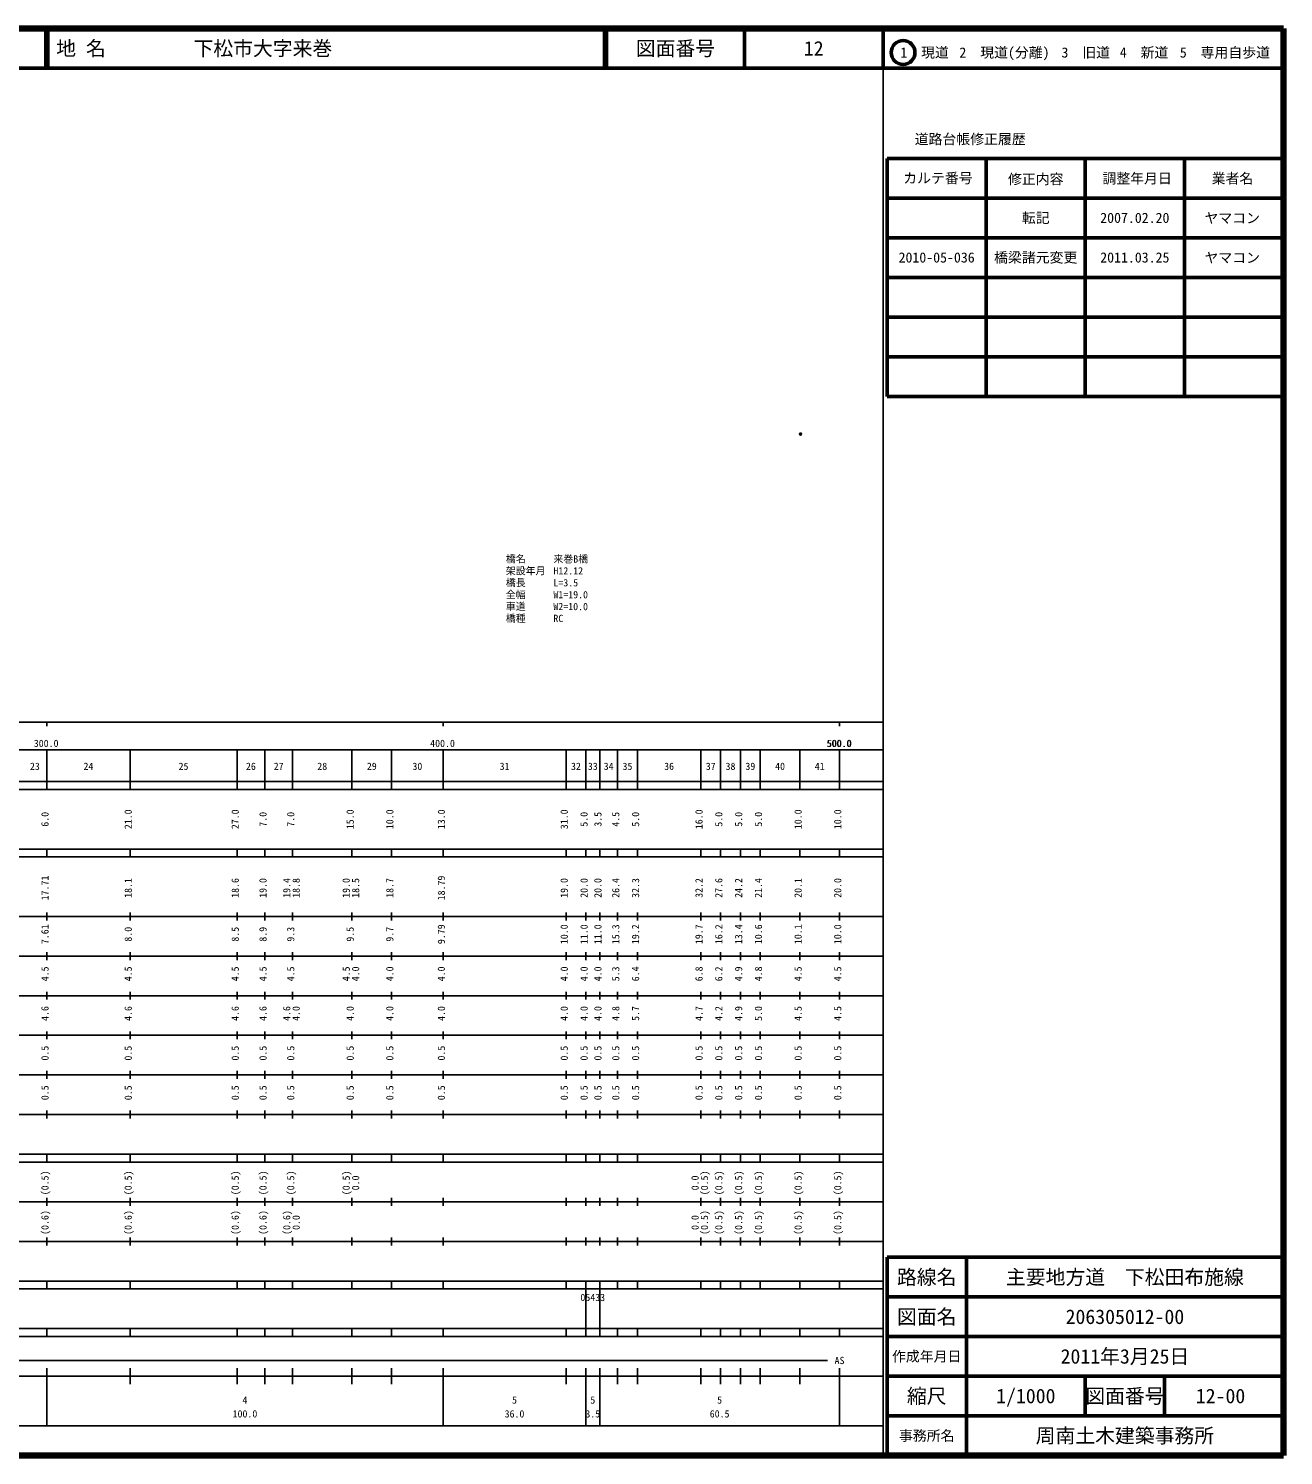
# Model space of a CAD drawing. Units: millimetres on the paper. Extents: x 40 to 680, y 20 to 380.
# Drawn here: x 363.4 to 680, y 20 to 380 of the extents above; entities that cross this region are included whole.
import ezdxf
from ezdxf.enums import TextEntityAlignment as Align

# ---------------------------------------------------------------- set-up
doc = ezdxf.new("R2010")
doc.units = ezdxf.units.MM
doc.header["$PDMODE"] = 32
doc.header["$PDSIZE"] = 0.5
for name, color, linetype in [('M-OTRS', 6, 'Continuous'), ('M-STR-HTXT', 7, 'Continuous'), ('M-TTL-TXT', 7, 'Continuous')]:
    doc.layers.add(name, color=color, linetype=linetype)
for name, color, linetype, lineweight in [('M-TTL', 2, 'Continuous', 140), ('M-TTL-BAND', 7, 'Continuous', 25), ('M-TTL-FRAM', 2, 'Continuous', 50), ('M-TTL-LINE', 7, 'Continuous', 50)]:
    doc.layers.add(name, color=color, linetype=linetype, lineweight=lineweight)
doc.styles.add('ＭＳ ゴシック', font='')
doc.styles.get('ＭＳ ゴシック').set_extended_font_data('MS Gothic')

msp = doc.modelspace()

# ---------------------------------------------------------------- linework, layer by layer
at = {"layer": 'M-OTRS'}
msp.add_point((558.172, 277.702), dxfattribs=at)
at = {"layer": 'M-TTL'}
for p, q in [((680, 380), (40, 380)), ((680, 20), (680, 380)), ((40, 20), (680, 20))]:
    msp.add_line(p, q, dxfattribs=at)
at = {"layer": 'M-TTL-BAND'}
for p, q in [((579, 20), (579, 370)), ((40, 205), (579, 205)), ((368, 205), (368, 204)), ((468, 205), (468, 204)), ((568, 205), (568, 204)), ((68, 198), (579, 198)), ((368, 188), (368, 198)), ((389, 188), (389, 198)), ((416, 188), (416, 198)), ((423, 188), (423, 198)), ((430, 188), (430, 198)), ((445, 188), (445, 198)), ((455, 188), (455, 198)), ((468, 188), (468, 198)), ((499, 188), (499, 198)), ((504, 188), (504, 198)), ((507.5, 188), (507.5, 198)), ((512, 188), (512, 198)), ((517, 188), (517, 198)), ((533, 188), (533, 198)), ((538, 188), (538, 198)), ((543, 188), (543, 198)), ((548, 188), (548, 198)), ((558, 188), (558, 198)), ((568, 188), (568, 198)), ((40, 190), (579, 190)), ((40, 188), (579, 188)), ((40, 173), (579, 173)), ((368, 171), (368, 173)), ((389, 171), (389, 173)), ((416, 171), (416, 173)), ((423, 171), (423, 173)), ((430, 171), (430, 173)), ((445, 171), (445, 173)), ((455, 171), (455, 173)), ((468, 171), (468, 173)), ((499, 171), (499, 173)), ((504, 171), (504, 173)), ((507.5, 171), (507.5, 173)), ((512, 171), (512, 173)), ((517, 171), (517, 173)), ((533, 171), (533, 173)), ((538, 171), (538, 173)), ((543, 171), (543, 173)), ((548, 171), (548, 173)), ((558, 171), (558, 173)), ((568, 171), (568, 173)), ((40, 171), (579, 171)), ((40, 156), (579, 156)), ((368, 155), (368, 157)), ((389, 155), (389, 157)), ((416, 155), (416, 157)), ((423, 155), (423, 157)), ((430, 155), (430, 157)), ((445, 155), (445, 157)), ((455, 155), (455, 157)), ((468, 155), (468, 157)), ((499, 155), (499, 157)), ((504, 155), (504, 157)), ((507.5, 155), (507.5, 157)), ((512, 155), (512, 157)), ((517, 155), (517, 157)), ((533, 155), (533, 157)), ((538, 155), (538, 157)), ((543, 155), (543, 157)), ((548, 155), (548, 157)), ((558, 155), (558, 157)), ((568, 155), (568, 157)), ((46, 146), (579, 146)), ((368, 145), (368, 147)), ((389, 145), (389, 147)), ((416, 145), (416, 147)), ((423, 145), (423, 147)), ((430, 145), (430, 147)), ((445, 145), (445, 147)), ((455, 145), (455, 147)), ((468, 145), (468, 147)), ((499, 145), (499, 147)), ((504, 145), (504, 147)), ((507.5, 145), (507.5, 147)), ((512, 145), (512, 147)), ((517, 145), (517, 147)), ((533, 145), (533, 147)), ((538, 145), (538, 147)), ((543, 145), (543, 147)), ((548, 145), (548, 147)), ((558, 145), (558, 147)), ((568, 145), (568, 147)), ((368, 135), (368, 137)), ((389, 135), (389, 137)), ((416, 135), (416, 137)), ((423, 135), (423, 137)), ((430, 135), (430, 137)), ((445, 135), (445, 137)), ((455, 135), (455, 137)), ((468, 135), (468, 137)), ((499, 135), (499, 137)), ((504, 135), (504, 137)), ((507.5, 135), (507.5, 137)), ((512, 135), (512, 137)), ((517, 135), (517, 137)), ((533, 135), (533, 137)), ((538, 135), (538, 137)), ((543, 135), (543, 137)), ((548, 135), (548, 137)), ((558, 135), (558, 137)), ((568, 135), (568, 137)), ((52, 136), (579, 136)), ((46, 126), (579, 126)), ((368, 125), (368, 127)), ((389, 125), (389, 127)), ((416, 125), (416, 127)), ((423, 125), (423, 127)), ((430, 125), (430, 127)), ((445, 125), (445, 127)), ((455, 125), (455, 127)), ((468, 125), (468, 127)), ((499, 125), (499, 127)), ((504, 125), (504, 127)), ((507.5, 125), (507.5, 127)), ((512, 125), (512, 127)), ((517, 125), (517, 127)), ((533, 125), (533, 127)), ((538, 125), (538, 127)), ((543, 125), (543, 127)), ((548, 125), (548, 127)), ((558, 125), (558, 127)), ((568, 125), (568, 127)), ((52, 116), (579, 116)), ((368, 115), (368, 117)), ((389, 115), (389, 117)), ((416, 115), (416, 117)), ((423, 115), (423, 117)), ((430, 115), (430, 117)), ((445, 115), (445, 117)), ((455, 115), (455, 117)), ((468, 115), (468, 117)), ((499, 115), (499, 117)), ((504, 115), (504, 117)), ((507.5, 115), (507.5, 117)), ((512, 115), (512, 117)), ((517, 115), (517, 117)), ((533, 115), (533, 117)), ((538, 115), (538, 117)), ((543, 115), (543, 117)), ((548, 115), (548, 117)), ((558, 115), (558, 117)), ((568, 115), (568, 117)), ((46, 106), (579, 106)), ((368, 105), (368, 107)), ((389, 105), (389, 107)), ((416, 105), (416, 107)), ((423, 105), (423, 107)), ((430, 105), (430, 107)), ((445, 105), (445, 107)), ((455, 105), (455, 107)), ((468, 105), (468, 107)), ((499, 105), (499, 107)), ((504, 105), (504, 107)), ((507.5, 105), (507.5, 107)), ((512, 105), (512, 107)), ((517, 105), (517, 107)), ((533, 105), (533, 107)), ((538, 105), (538, 107)), ((543, 105), (543, 107)), ((548, 105), (548, 107)), ((558, 105), (558, 107)), ((568, 105), (568, 107)), ((40, 96), (579, 96)), ((40, 94), (579, 94)), ((368, 94), (368, 96)), ((389, 94), (389, 96)), ((416, 94), (416, 96)), ((423, 94), (423, 96)), ((430, 94), (430, 96)), ((445, 94), (445, 96)), ((455, 94), (455, 96)), ((468, 94), (468, 96)), ((499, 94), (499, 96)), ((504, 94), (504, 96)), ((507.5, 94), (507.5, 96)), ((512, 94), (512, 96)), ((517, 94), (517, 96)), ((533, 94), (533, 96)), ((538, 94), (538, 96)), ((543, 94), (543, 96)), ((548, 94), (548, 96)), ((558, 94), (558, 96)), ((568, 94), (568, 96)), ((49, 84), (579, 84)), ((368, 83), (368, 85)), ((389, 83), (389, 85)), ((416, 83), (416, 85)), ((423, 83), (423, 85)), ((430, 83), (430, 85)), ((445, 83), (445, 85)), ((455, 83), (455, 85)), ((468, 83), (468, 85)), ((499, 83), (499, 85)), ((504, 83), (504, 85)), ((507.5, 83), (507.5, 85)), ((512, 83), (512, 85)), ((517, 83), (517, 85)), ((533, 83), (533, 85)), ((538, 83), (538, 85)), ((543, 83), (543, 85)), ((548, 83), (548, 85)), ((558, 83), (558, 85)), ((568, 83), (568, 85)), ((40, 74), (579, 74)), ((368, 73), (368, 75)), ((389, 73), (389, 75)), ((416, 73), (416, 75)), ((423, 73), (423, 75)), ((430, 73), (430, 75)), ((445, 73), (445, 75)), ((455, 73), (455, 75)), ((468, 73), (468, 75)), ((499, 73), (499, 75)), ((504, 73), (504, 75)), ((507.5, 73), (507.5, 75)), ((512, 73), (512, 75)), ((517, 73), (517, 75)), ((533, 73), (533, 75)), ((538, 73), (538, 75)), ((543, 73), (543, 75)), ((548, 73), (548, 75)), ((558, 73), (558, 75)), ((568, 73), (568, 75)), ((40, 64), (579, 64)), ((40, 62), (579, 62)), ((368, 62), (368, 64)), ((389, 62), (389, 64)), ((416, 62), (416, 64)), ((423, 62), (423, 64)), ((430, 62), (430, 64)), ((445, 62), (445, 64)), ((455, 62), (455, 64)), ((468, 62), (468, 64)), ((499, 62), (499, 64)), ((504, 62), (504, 64)), ((504, 52), (504, 62)), ((507.5, 62), (507.5, 64)), ((507.5, 52), (507.5, 62)), ((512, 62), (512, 64)), ((517, 62), (517, 64)), ((533, 62), (533, 64)), ((538, 62), (538, 64)), ((543, 62), (543, 64)), ((548, 62), (548, 64)), ((558, 62), (558, 64)), ((568, 62), (568, 64)), ((40, 52), (579, 52)), ((368, 50), (368, 52)), ((389, 50), (389, 52)), ((416, 50), (416, 52)), ((423, 50), (423, 52)), ((430, 50), (430, 52)), ((445, 50), (445, 52)), ((455, 50), (455, 52)), ((468, 50), (468, 52)), ((499, 50), (499, 52)), ((504, 50), (504, 52)), ((507.5, 50), (507.5, 52)), ((512, 50), (512, 52)), ((517, 50), (517, 52)), ((533, 50), (533, 52)), ((538, 50), (538, 52)), ((543, 50), (543, 52)), ((548, 50), (548, 52)), ((558, 50), (558, 52)), ((568, 50), (568, 52)), ((40, 50), (579, 50)), ((71, 44), (565, 44)), ((40, 40), (579, 40)), ((368, 27.5), (368, 42)), ((389, 38), (389, 42)), ((416, 38), (416, 42)), ((423, 38), (423, 42)), ((430, 38), (430, 42)), ((445, 38), (445, 42)), ((455, 38), (455, 42)), ((468, 27.5), (468, 42)), ((499, 38), (499, 42)), ((504, 27.5), (504, 42)), ((507.5, 27.5), (507.5, 42)), ((512, 38), (512, 42)), ((517, 38), (517, 42)), ((533, 38), (533, 42)), ((538, 38), (538, 42)), ((543, 38), (543, 42)), ((548, 38), (548, 42)), ((558, 38), (558, 42)), ((568, 27.5), (568, 42)), ((68, 27.5), (579, 27.5))]:
    msp.add_line(p, q, dxfattribs=at)
at = {"layer": 'M-TTL-FRAM'}
for p, q in [((580, 347.197), (580, 287.197)), ((580, 347.197), (680, 347.197)), ((580, 287.197), (680, 287.197)), ((680, 70), (580, 70)), ((580, 70), (580, 20))]:
    msp.add_line(p, q, dxfattribs=at)
at = {"layer": 'M-TTL-LINE'}
for p, q in [((367.75, 380), (367.75, 370)), ((368.25, 380), (368.25, 370)), ((508.747, 380), (508.747, 370)), ((509.247, 380), (509.247, 370)), ((543.997, 380), (543.997, 370)), ((579, 380), (579, 370)), ((40, 370), (680, 370)), ((605, 347.197), (605, 287.197)), ((630, 347.197), (630, 287.197)), ((655, 347.197), (655, 287.197)), ((580, 337.197), (680, 337.197)), ((580, 327.197), (680, 327.197)), ((580, 317.197), (680, 317.197)), ((580, 307.197), (680, 307.197)), ((580, 297.197), (680, 297.197)), ((600, 70), (600, 20)), ((680, 60), (580, 60)), ((680, 50), (580, 50)), ((680, 40), (580, 40)), ((630, 40), (630, 30)), ((650, 40), (650, 30)), ((680, 30), (580, 30))]:
    msp.add_line(p, q, dxfattribs=at)
msp.add_circle((584.031, 373.958), 3, dxfattribs=at)

# ---------------------------------------------------------------- texts
at = {"layer": 'M-STR-HTXT', "style": 'ＭＳ ゴシック'}
for s, p in [('橋名', (483.827, 244.737)), ('来巻B橋', (495.827, 244.72)), ('橋長', (483.819, 238.737)), ('架設年月', (483.823, 241.737)), ('H12.12', (495.823, 241.72)), ('全幅', (483.815, 235.737)), ('W1=19.0', (495.815, 235.72)), ('L=3.5', (495.819, 238.72)), ('車道', (483.81, 232.737)), ('W2=10.0', (495.81, 232.72)), ('橋種', (483.806, 229.737)), ('RC', (495.806, 229.72))]:
    msp.add_text(s, height=1.833, rotation=359.919, dxfattribs=at).set_placement(p, align=Align.BOTTOM_LEFT)
at = {"layer": 'M-TTL-BAND', "style": 'ＭＳ ゴシック'}
for s, p in [('300.0', (367.844, 198.195)), ('400.0', (467.844, 198.195)), ('500.0', (567.844, 198.195)), ('500.0', (568, 198.195)), ('23', (365, 192.405)), ('24', (378.5, 192.405)), ('25', (402.5, 192.405)), ('26', (419.5, 192.405)), ('27', (426.5, 192.405)), ('28', (437.5, 192.405)), ('29', (450, 192.405)), ('30', (461.5, 192.405)), ('31', (483.5, 192.405)), ('32', (501.5, 192.405)), ('33', (505.75, 192.405)), ('34', (509.75, 192.405)), ('35', (514.5, 192.405)), ('36', (525, 192.405)), ('37', (535.5, 192.405)), ('38', (540.5, 192.405)), ('39', (545.5, 192.405)), ('40', (553, 192.405)), ('41', (563, 192.405)), ('AS', (568, 42.5)), ('4', (418, 32.523)), ('5', (486, 32.523)), ('5', (505.75, 32.523)), ('5', (537.75, 32.523)), ('100.0', (418, 29.033)), ('36.0', (486, 29.033)), ('3.5', (505.75, 29.033)), ('60.5', (537.75, 29.033))]:
    msp.add_text(s, height=1.833, dxfattribs=at).set_placement(p, align=Align.BOTTOM_CENTER)
for s, p in [('6.0', (369, 180.5)), ('21.0', (390, 180.5)), ('27.0', (417, 180.5)), ('7.0', (424, 180.5)), ('7.0', (431, 180.5)), ('15.0', (446, 180.5)), ('10.0', (456, 180.5)), ('13.0', (469, 180.5)), ('31.0', (500, 180.5)), ('5.0', (505, 180.5)), ('3.5', (508.5, 180.5)), ('4.5', (513, 180.5)), ('5.0', (518, 180.5)), ('16.0', (534, 180.5)), ('5.0', (539, 180.5)), ('5.0', (544, 180.5)), ('5.0', (549, 180.5)), ('10.0', (559, 180.5)), ('10.0', (569, 180.5)), ('17.71', (369, 163.174)), ('18.79', (469, 163.174)), ('18.1', (390, 163.174)), ('18.6', (417, 163.174)), ('19.0', (424, 163.174)), ('19.4', (430, 163.174)), ('18.8', (432.37, 163.174)), ('19.0', (445, 163.174)), ('18.5', (447.37, 163.174)), ('18.7', (456, 163.174)), ('19.0', (500, 163.174)), ('20.0', (505, 163.174)), ('20.0', (508.5, 163.174)), ('26.4', (513, 163.174)), ('32.3', (518, 163.174)), ('32.2', (534, 163.174)), ('27.6', (539, 163.174)), ('24.2', (544, 163.174)), ('21.4', (549, 163.174)), ('20.1', (559, 163.174)), ('20.0', (569, 163.174)), ('7.61', (369, 151.5)), ('8.0', (390, 151.5)), ('8.5', (417, 151.5)), ('8.9', (424, 151.5)), ('9.3', (431, 151.5)), ('9.5', (446, 151.5)), ('9.7', (456, 151.5)), ('9.79', (469, 151.5)), ('10.0', (500, 151.5)), ('11.0', (505, 151.5)), ('11.0', (508.5, 151.5)), ('15.3', (513, 151.5)), ('19.2', (518, 151.5)), ('19.7', (534, 151.5)), ('16.2', (539, 151.5)), ('13.4', (544, 151.5)), ('10.6', (549, 151.5)), ('10.1', (559, 151.5)), ('10.0', (569, 151.5)), ('4.5', (369, 141.5)), ('4.5', (390, 141.5)), ('4.5', (417, 141.5)), ('4.5', (424, 141.5)), ('4.5', (431, 141.5)), ('4.5', (445, 141.5)), ('4.0', (447.37, 141.5)), ('4.0', (456, 141.5)), ('4.0', (469, 141.5)), ('4.0', (500, 141.5)), ('4.0', (505, 141.5)), ('4.0', (508.5, 141.5)), ('5.3', (513, 141.5)), ('6.4', (518, 141.5)), ('6.8', (534, 141.5)), ('6.2', (539, 141.5)), ('4.9', (544, 141.5)), ('4.8', (549, 141.5)), ('4.5', (559, 141.5)), ('4.5', (569, 141.5)), ('4.6', (369, 131.5)), ('4.6', (390, 131.5)), ('4.6', (417, 131.5)), ('4.6', (424, 131.5)), ('4.6', (430, 131.5)), ('4.0', (432.37, 131.5)), ('4.0', (446, 131.5)), ('4.0', (456, 131.5)), ('4.0', (469, 131.5)), ('4.0', (500, 131.5)), ('4.0', (505, 131.5)), ('4.0', (508.5, 131.5)), ('4.8', (513, 131.5)), ('5.7', (518, 131.5)), ('4.7', (534, 131.5)), ('4.2', (539, 131.5)), ('4.9', (544, 131.5)), ('5.0', (549, 131.5)), ('4.5', (559, 131.5)), ('4.5', (569, 131.5)), ('0.5', (369, 121.5)), ('0.5', (390, 121.5)), ('0.5', (417, 121.5)), ('0.5', (424, 121.5)), ('0.5', (431, 121.5)), ('0.5', (446, 121.5)), ('0.5', (456, 121.5)), ('0.5', (469, 121.5)), ('0.5', (500, 121.5)), ('0.5', (505, 121.5)), ('0.5', (508.5, 121.5)), ('0.5', (513, 121.5)), ('0.5', (518, 121.5)), ('0.5', (534, 121.5)), ('0.5', (539, 121.5)), ('0.5', (544, 121.5)), ('0.5', (549, 121.5)), ('0.5', (559, 121.5)), ('0.5', (569, 121.5)), ('0.5', (369, 111.5)), ('0.5', (390, 111.5)), ('0.5', (417, 111.5)), ('0.5', (424, 111.5)), ('0.5', (431, 111.5)), ('0.5', (446, 111.5)), ('0.5', (456, 111.5)), ('0.5', (469, 111.5)), ('0.5', (500, 111.5)), ('0.5', (505, 111.5)), ('0.5', (508.5, 111.5)), ('0.5', (513, 111.5)), ('0.5', (518, 111.5)), ('0.5', (534, 111.5)), ('0.5', (539, 111.5)), ('0.5', (544, 111.5)), ('0.5', (549, 111.5)), ('0.5', (559, 111.5)), ('0.5', (569, 111.5)), ('(0.5)', (369, 88.764)), ('(0.5)', (390, 88.764)), ('(0.5)', (417, 88.764)), ('(0.5)', (424, 88.764)), ('(0.5)', (431, 88.764)), ('(0.5)', (445, 88.764)), ('0.0', (447.37, 88.764)), ('0.0', (533, 88.764)), ('(0.5)', (535.37, 88.764)), ('(0.5)', (539, 88.764)), ('(0.5)', (544, 88.764)), ('(0.5)', (549, 88.764)), ('(0.5)', (559, 88.764)), ('(0.5)', (569, 88.764)), ('(0.6)', (369, 78.764)), ('(0.6)', (390, 78.764)), ('(0.6)', (417, 78.764)), ('(0.6)', (424, 78.764)), ('(0.6)', (430, 78.764)), ('0.0', (432.37, 78.764)), ('0.0', (533, 78.764)), ('(0.5)', (535.37, 78.764)), ('(0.5)', (539, 78.764)), ('(0.5)', (544, 78.764)), ('(0.5)', (549, 78.764)), ('(0.5)', (559, 78.764)), ('(0.5)', (569, 78.764))]:
    msp.add_text(s, height=1.833, rotation=90, dxfattribs=at).set_placement(p, align=Align.BOTTOM_CENTER)
msp.add_text('05433', height=1.833, dxfattribs=at).set_placement((502.625, 58.405), align=Align.BOTTOM_LEFT)
at = {"layer": 'M-TTL-TXT', "style": 'ＭＳ ゴシック'}
for s, p in [('地 名', (370.38, 375)), ('下松市大字来巻', (405.024, 375))]:
    msp.add_text(s, height=3.666, dxfattribs=at).set_placement(p, align=Align.MIDDLE_LEFT)
for s, height, p in [('図面番号', 3.666, (526.622, 375)), ('12', 3.666, (561.497, 375)), ('1\u3000現道', 2.566, (589.448, 373.958)), ('2\u3000現道(分離)', 2.566, (609.619, 373.958)), ('3\u3000旧道', 2.566, (630.121, 373.958)), ('4\u3000新道', 2.566, (644.824, 373.958)), ('5\u3000専用自歩道', 2.566, (665.228, 373.958)), ('道路台帳修正履歴', 2.566, (600.968, 352.113)), ('カルテ番号', 2.566, (592.839, 342.277)), ('修正内容', 2.566, (617.509, 342.023)), ('調整年月日', 2.566, (643.089, 342.197)), ('業者名', 2.566, (667.134, 342.197)), ('転記', 2.566, (617.5, 332.245)), ('2007.02.20', 2.566, (642.5, 332.245)), ('ヤマコン', 2.566, (667.077, 332.189)), ('2010-05-036', 2.566, (592.5, 322.245)), ('橋梁諸元変更', 2.566, (617.5, 322.245)), ('2011.03.25', 2.566, (642.5, 322.245)), ('ヤマコン', 2.566, (667.077, 322.189)), ('路線名', 3.666, (590, 65)), ('路線名', 3.666, (590, 65)), ('主要地方道\u3000下松田布施線', 3.666, (640, 65)), ('図面名', 3.666, (590, 55)), ('図面名', 3.666, (590, 55)), ('206305012-00', 3.666, (640, 55)), ('2011年3月25日', 3.666, (640, 45)), ('作成年月日', 2.566, (590, 45)), ('作成年月日', 2.566, (590, 45)), ('縮尺', 3.666, (590, 35)), ('縮尺', 3.666, (590, 35)), ('1/1000', 3.666, (615, 35)), ('図面番号', 3.666, (640, 35)), ('図面番号', 3.666, (640, 35)), ('12-00', 3.666, (664.125, 35)), ('事務所名', 2.566, (590, 25)), ('事務所名', 2.566, (590, 25)), ('周南土木建築事務所', 3.666, (640, 25))]:
    msp.add_text(s, height=height, dxfattribs=at).set_placement(p, align=Align.MIDDLE_CENTER)

doc.saveas('drawing.dxf')
